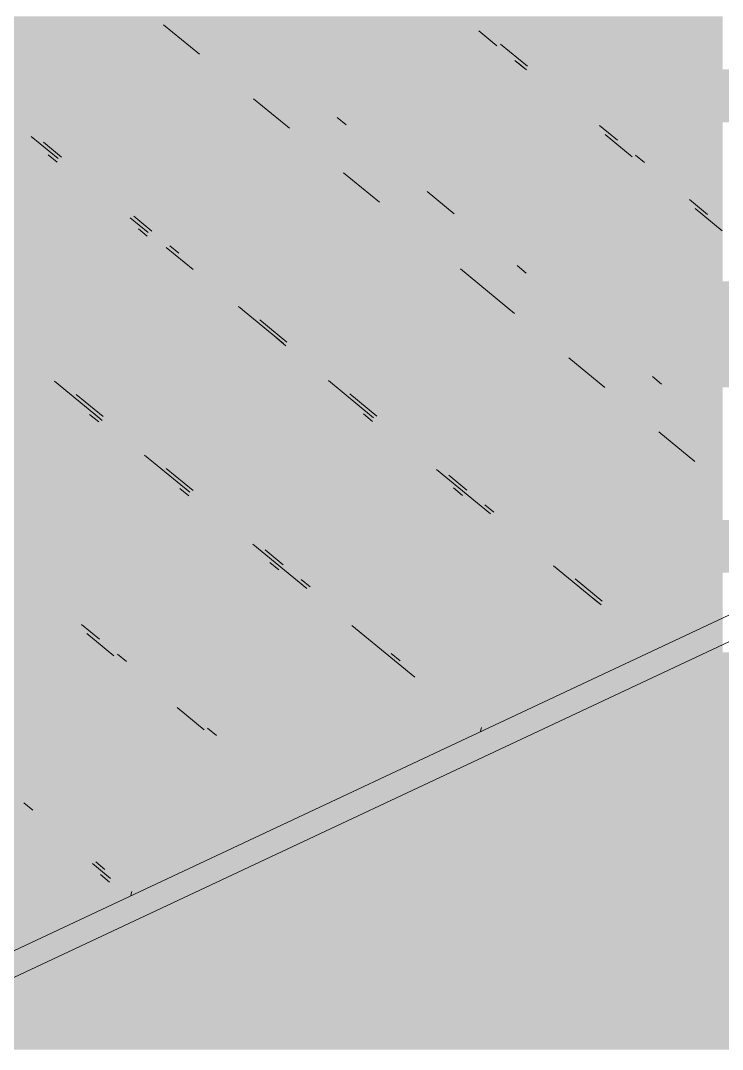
# Paper-space layout '03 3D Building and Roof' of a CAD drawing. Header units: millimetres. Extents: x 5 to 415, y 5 to 292.
# Drawn here: x 271.363 to 273.915, y 76.349 to 80.093 of the extents above; entities that cross this region are included whole.
import ezdxf

# ---------------------------------------------------------------- set-up
doc = ezdxf.new("R2010")
doc.units = ezdxf.units.MM
doc.layers.add('EXISTING', color=7, linetype='Continuous')
doc.layers.add('IMAGES', color=7, linetype='Continuous')

# ---------------------------------------------------------------- blocks, each defined once
blk = doc.blocks.new('SHEET_03')
at = {"layer": 'EXISTING', "color": 250, "lineweight": 9}
for p, q in [((271.882, 80.0781), (272.013, 79.9704)), ((273.0299, 80.0554), (273.0955, 80.0015)), ((273.2062, 79.9266), (273.1079, 80.0074)), ((273.161, 79.9477), (273.1937, 79.9207)), ((273.2028, 79.9132), (273.1701, 79.9401)), ((272.2096, 79.8088), (272.3407, 79.701)), ((272.5467, 79.7131), (272.5139, 79.7401)), ((273.5339, 79.6573), (273.4683, 79.7111)), ((271.4012, 79.6716), (271.4995, 79.5908)), ((273.4886, 79.6783), (273.5869, 79.5975)), ((271.512, 79.5966), (271.4464, 79.6505)), ((271.4961, 79.5774), (271.4633, 79.6043)), ((273.6322, 79.5765), (273.5994, 79.6034)), ((272.5372, 79.5394), (272.6683, 79.4317)), ((272.9399, 79.3899), (272.8416, 79.4707)), ((273.8615, 79.3879), (273.796, 79.4418)), ((273.8163, 79.409), (273.9145, 79.3282)), ((271.7616, 79.3753), (271.8271, 79.3215)), ((271.8396, 79.3273), (271.7741, 79.3812)), ((271.8237, 79.308), (271.791, 79.335)), ((271.8926, 79.2676), (271.9909, 79.1868)), ((271.9379, 79.2465), (271.9051, 79.2734)), ((272.9632, 79.1893), (273.1598, 79.0277)), ((273.202, 79.1745), (273.1692, 79.2014)), ((272.1548, 79.0521), (272.3186, 78.9175)), ((272.3311, 78.9233), (272.2328, 79.0041)), ((272.3277, 78.9099), (272.2949, 78.9368)), ((273.3563, 78.8661), (273.4874, 78.7584)), ((271.4863, 78.7806), (271.6501, 78.6459)), ((272.4824, 78.7828), (272.6462, 78.6481)), ((273.6934, 78.7705), (273.6607, 78.7974)), ((271.6626, 78.6518), (271.5643, 78.7326)), ((272.6587, 78.654), (272.5604, 78.7348)), ((271.6467, 78.6325), (271.6139, 78.6595)), ((271.6592, 78.6384), (271.6264, 78.6653)), ((272.6428, 78.6347), (272.6101, 78.6616)), ((273.684, 78.5968), (273.815, 78.489)), ((271.8139, 78.5113), (271.9777, 78.3766)), ((271.9902, 78.3825), (271.8919, 78.4633)), ((272.8756, 78.4596), (273.0721, 78.298)), ((272.9863, 78.3847), (272.9208, 78.4385)), ((271.9743, 78.3632), (271.9416, 78.3901)), ((272.9705, 78.3654), (272.9377, 78.3923)), ((273.0846, 78.3039), (273.0519, 78.3308)), ((272.2071, 78.1881), (272.4037, 78.0265)), ((272.3179, 78.1131), (272.2523, 78.167)), ((270.5269, 76.3281), (274.3412, 78.1188)), ((272.302, 78.0939), (272.2692, 78.1208)), ((273.3015, 78.1095), (273.4653, 77.9748)), ((272.4162, 78.0323), (272.3834, 78.0593)), ((273.4778, 77.9807), (273.3795, 78.0615)), ((270.5269, 76.2306), (274.3412, 78.0213)), ((273.4744, 77.9673), (273.4416, 77.9942)), ((271.6494, 77.8416), (271.5839, 77.8955)), ((272.5675, 77.8918), (272.7968, 77.7033)), ((271.6041, 77.8627), (271.7024, 77.7819)), ((271.7477, 77.7608), (271.7149, 77.7878)), ((272.7438, 77.763), (272.711, 77.79)), ((271.9318, 77.5934), (272.0301, 77.5126)), ((272.0753, 77.4915), (272.0426, 77.5184)), ((273.0353, 77.5072), (273.0387, 77.5206)), ((271.4068, 77.22), (271.3741, 77.2469)), ((271.6237, 77.0256), (271.6892, 76.9717)), ((271.6689, 77.0045), (271.6362, 77.0315)), ((271.6858, 76.9583), (271.6531, 76.9852)), ((271.7638, 76.9103), (271.7672, 76.9237))]:
    blk.add_line(p, q, dxfattribs=at)
at = {"layer": 'IMAGES', "color": 7}
for points in [[(271.2182, 80.0115), (271.6036, 80.0115), (271.2182, 80.1079), (271.6036, 80.1079)], [(271.6036, 80.0115), (271.7, 80.0115), (271.6036, 80.1079), (271.7, 80.1079)], [(271.7, 80.0115), (271.7964, 80.0115), (271.7, 80.1079), (271.7964, 80.1079)], [(271.7964, 80.0115), (271.8927, 80.0115), (271.7964, 80.1079), (271.8927, 80.1079)], [(271.8927, 80.0115), (271.9891, 80.0115), (271.8927, 80.1079), (271.9891, 80.1079)], [(271.9891, 80.0115), (272.1818, 80.0115), (271.9891, 80.1079), (272.1818, 80.1079)], [(272.1818, 80.0115), (272.3745, 80.0115), (272.1818, 80.1079), (272.3745, 80.1079)], [(272.3745, 80.0115), (272.8564, 80.0115), (272.3745, 80.1079), (272.8564, 80.1079)], [(272.8564, 80.0115), (272.9527, 80.0115), (272.8564, 80.1079), (272.9527, 80.1079)], [(272.9527, 80.0115), (273.0491, 80.0115), (272.9527, 80.1079), (273.0491, 80.1079)], [(273.0491, 80.0115), (273.1455, 80.0115), (273.0491, 80.1079), (273.1455, 80.1079)], [(273.1455, 80.0115), (273.2418, 80.0115), (273.1455, 80.1079), (273.2418, 80.1079)], [(273.2418, 80.0115), (273.3382, 80.0115), (273.2418, 80.1079), (273.3382, 80.1079)], [(273.3382, 80.0115), (273.4345, 80.0115), (273.3382, 80.1079), (273.4345, 80.1079)], [(273.4345, 80.0115), (273.82, 80.0115), (273.4345, 80.1079), (273.82, 80.1079)], [(273.82, 80.0115), (273.9164, 80.0115), (273.82, 80.1079), (273.9164, 80.1079)], [(271.3145, 79.9151), (271.7964, 79.9151), (271.3145, 80.0115), (271.7964, 80.0115)], [(271.7964, 79.9151), (271.8927, 79.9151), (271.7964, 80.0115), (271.8927, 80.0115)], [(271.8927, 79.9151), (271.9891, 79.9151), (271.8927, 80.0115), (271.9891, 80.0115)], [(271.9891, 79.9151), (272.0855, 79.9151), (271.9891, 80.0115), (272.0855, 80.0115)], [(272.0855, 79.9151), (272.1818, 79.9151), (272.0855, 80.0115), (272.1818, 80.0115)], [(272.1818, 79.9151), (272.2782, 79.9151), (272.1818, 80.0115), (272.2782, 80.0115)], [(272.2782, 79.9151), (272.3745, 79.9151), (272.2782, 80.0115), (272.3745, 80.0115)], [(272.3745, 79.9151), (272.4709, 79.9151), (272.3745, 80.0115), (272.4709, 80.0115)], [(272.4709, 79.9151), (272.8564, 79.9151), (272.4709, 80.0115), (272.8564, 80.0115)], [(272.8564, 79.9151), (273.0491, 79.9151), (272.8564, 80.0115), (273.0491, 80.0115)], [(273.0491, 79.9151), (273.1455, 79.9151), (273.0491, 80.0115), (273.1455, 80.0115)], [(273.1455, 79.9151), (273.2418, 79.9151), (273.1455, 80.0115), (273.2418, 80.0115)], [(273.2418, 79.9151), (273.3382, 79.9151), (273.2418, 80.0115), (273.3382, 80.0115)], [(273.3382, 79.9151), (273.4345, 79.9151), (273.3382, 80.0115), (273.4345, 80.0115)], [(273.4345, 79.9151), (273.5309, 79.9151), (273.4345, 80.0115), (273.5309, 80.0115)], [(273.5309, 79.9151), (273.9164, 79.9151), (273.5309, 80.0115), (273.9164, 80.0115)], [(271.3145, 79.8187), (271.4109, 79.8187), (271.3145, 79.9151), (271.4109, 79.9151)], [(271.4109, 79.8187), (271.8927, 79.8187), (271.4109, 79.9151), (271.8927, 79.9151)], [(271.8927, 79.8187), (271.9891, 79.8187), (271.8927, 79.9151), (271.9891, 79.9151)], [(271.9891, 79.8187), (272.0855, 79.8187), (271.9891, 79.9151), (272.0855, 79.9151)], [(272.0855, 79.8187), (272.1818, 79.8187), (272.0855, 79.9151), (272.1818, 79.9151)], [(272.1818, 79.8187), (272.3745, 79.8187), (272.1818, 79.9151), (272.3745, 79.9151)], [(272.3745, 79.8187), (272.4709, 79.8187), (272.3745, 79.9151), (272.4709, 79.9151)], [(272.4709, 79.8187), (272.5673, 79.8187), (272.4709, 79.9151), (272.5673, 79.9151)], [(272.5673, 79.8187), (273.1455, 79.8187), (272.5673, 79.9151), (273.1455, 79.9151)], [(273.1455, 79.8187), (273.2418, 79.8187), (273.1455, 79.9151), (273.2418, 79.9151)], [(273.2418, 79.8187), (273.4345, 79.8187), (273.2418, 79.9151), (273.4345, 79.9151)], [(273.4345, 79.8187), (273.5309, 79.8187), (273.4345, 79.9151), (273.5309, 79.9151)], [(273.5309, 79.8187), (273.7236, 79.8187), (273.5309, 79.9151), (273.7236, 79.9151)], [(273.7236, 79.8187), (274.0127, 79.8187), (273.7236, 79.9151), (274.0127, 79.9151)], [(271.3145, 79.7223), (271.4109, 79.7223), (271.3145, 79.8187), (271.4109, 79.8187)], [(271.4109, 79.7223), (271.5073, 79.7223), (271.4109, 79.8187), (271.5073, 79.8187)], [(271.5073, 79.7223), (271.9891, 79.7223), (271.5073, 79.8187), (271.9891, 79.8187)], [(271.9891, 79.7223), (272.0855, 79.7223), (271.9891, 79.8187), (272.0855, 79.8187)], [(272.0855, 79.7223), (272.1818, 79.7223), (272.0855, 79.8187), (272.1818, 79.8187)], [(272.1818, 79.7223), (272.2782, 79.7223), (272.1818, 79.8187), (272.2782, 79.8187)], [(272.2782, 79.7223), (272.3745, 79.7223), (272.2782, 79.8187), (272.3745, 79.8187)], [(272.3745, 79.7223), (272.4709, 79.7223), (272.3745, 79.8187), (272.4709, 79.8187)], [(272.4709, 79.7223), (272.5673, 79.7223), (272.4709, 79.8187), (272.5673, 79.8187)], [(272.5673, 79.7223), (272.6636, 79.7223), (272.5673, 79.8187), (272.6636, 79.8187)], [(272.6636, 79.7223), (273.1455, 79.7223), (272.6636, 79.8187), (273.1455, 79.8187)], [(273.1455, 79.7223), (273.2418, 79.7223), (273.1455, 79.8187), (273.2418, 79.8187)], [(273.2418, 79.7223), (273.3382, 79.7223), (273.2418, 79.8187), (273.3382, 79.8187)], [(273.3382, 79.7223), (273.4345, 79.7223), (273.3382, 79.8187), (273.4345, 79.8187)], [(273.4345, 79.7223), (273.5309, 79.7223), (273.4345, 79.8187), (273.5309, 79.8187)], [(273.5309, 79.7223), (273.6273, 79.7223), (273.5309, 79.8187), (273.6273, 79.8187)], [(273.6273, 79.7223), (273.7236, 79.7223), (273.6273, 79.8187), (273.7236, 79.8187)], [(273.7236, 79.7223), (273.82, 79.7223), (273.7236, 79.8187), (273.82, 79.8187)], [(273.82, 79.7223), (274.1091, 79.7223), (273.82, 79.8187), (274.1091, 79.8187)], [(271.3145, 79.6259), (271.5073, 79.6259), (271.3145, 79.7223), (271.5073, 79.7223)], [(271.5073, 79.6259), (271.6036, 79.6259), (271.5073, 79.7223), (271.6036, 79.7223)], [(271.6036, 79.6259), (271.7, 79.6259), (271.6036, 79.7223), (271.7, 79.7223)], [(271.7, 79.6259), (272.0855, 79.6259), (271.7, 79.7223), (272.0855, 79.7223)], [(272.0855, 79.6259), (272.1818, 79.6259), (272.0855, 79.7223), (272.1818, 79.7223)], [(272.1818, 79.6259), (272.2782, 79.6259), (272.1818, 79.7223), (272.2782, 79.7223)], [(272.2782, 79.6259), (272.3745, 79.6259), (272.2782, 79.7223), (272.3745, 79.7223)], [(272.3745, 79.6259), (272.4709, 79.6259), (272.3745, 79.7223), (272.4709, 79.7223)], [(272.4709, 79.6259), (272.6636, 79.6259), (272.4709, 79.7223), (272.6636, 79.7223)], [(272.6636, 79.6259), (272.76, 79.6259), (272.6636, 79.7223), (272.76, 79.7223)], [(272.76, 79.6259), (272.8564, 79.6259), (272.76, 79.7223), (272.8564, 79.7223)], [(272.8564, 79.6259), (273.2418, 79.6259), (272.8564, 79.7223), (273.2418, 79.7223)], [(273.2418, 79.6259), (273.3382, 79.6259), (273.2418, 79.7223), (273.3382, 79.7223)], [(273.3382, 79.6259), (273.4345, 79.6259), (273.3382, 79.7223), (273.4345, 79.7223)], [(273.4345, 79.6259), (273.5309, 79.6259), (273.4345, 79.7223), (273.5309, 79.7223)], [(273.5309, 79.6259), (273.6273, 79.6259), (273.5309, 79.7223), (273.6273, 79.7223)], [(273.6273, 79.6259), (273.7236, 79.6259), (273.6273, 79.7223), (273.7236, 79.7223)], [(273.7236, 79.6259), (273.82, 79.6259), (273.7236, 79.7223), (273.82, 79.7223)], [(273.82, 79.6259), (273.9164, 79.6259), (273.82, 79.7223), (273.9164, 79.7223)], [(270.7364, 79.5295), (271.4109, 79.5295), (270.7364, 79.6259), (271.4109, 79.6259)], [(271.4109, 79.5295), (271.6036, 79.5295), (271.4109, 79.6259), (271.6036, 79.6259)], [(271.6036, 79.5295), (271.7964, 79.5295), (271.6036, 79.6259), (271.7964, 79.6259)], [(271.7964, 79.5295), (272.1818, 79.5295), (271.7964, 79.6259), (272.1818, 79.6259)], [(272.1818, 79.5295), (272.2782, 79.5295), (272.1818, 79.6259), (272.2782, 79.6259)], [(272.2782, 79.5295), (272.3745, 79.5295), (272.2782, 79.6259), (272.3745, 79.6259)], [(272.3745, 79.5295), (272.4709, 79.5295), (272.3745, 79.6259), (272.4709, 79.6259)], [(272.4709, 79.5295), (272.5673, 79.5295), (272.4709, 79.6259), (272.5673, 79.6259)], [(272.5673, 79.5295), (272.76, 79.5295), (272.5673, 79.6259), (272.76, 79.6259)], [(272.76, 79.5295), (272.8564, 79.5295), (272.76, 79.6259), (272.8564, 79.6259)], [(272.8564, 79.5295), (272.9527, 79.5295), (272.8564, 79.6259), (272.9527, 79.6259)], [(272.9527, 79.5295), (273.3382, 79.5295), (272.9527, 79.6259), (273.3382, 79.6259)], [(273.3382, 79.5295), (273.4345, 79.5295), (273.3382, 79.6259), (273.4345, 79.6259)], [(273.4345, 79.5295), (273.5309, 79.5295), (273.4345, 79.6259), (273.5309, 79.6259)], [(273.5309, 79.5295), (273.6273, 79.5295), (273.5309, 79.6259), (273.6273, 79.6259)], [(273.6273, 79.5295), (273.7236, 79.5295), (273.6273, 79.6259), (273.7236, 79.6259)], [(273.7236, 79.5295), (273.82, 79.5295), (273.7236, 79.6259), (273.82, 79.6259)], [(273.82, 79.5295), (273.9164, 79.5295), (273.82, 79.6259), (273.9164, 79.6259)], [(270.8327, 79.4331), (271.4109, 79.4331), (270.8327, 79.5295), (271.4109, 79.5295)], [(271.4109, 79.4331), (271.5073, 79.4331), (271.4109, 79.5295), (271.5073, 79.5295)], [(271.5073, 79.4331), (271.6036, 79.4331), (271.5073, 79.5295), (271.6036, 79.5295)], [(271.6036, 79.4331), (271.7, 79.4331), (271.6036, 79.5295), (271.7, 79.5295)], [(271.7, 79.4331), (271.7964, 79.4331), (271.7, 79.5295), (271.7964, 79.5295)], [(271.7964, 79.4331), (271.8927, 79.4331), (271.7964, 79.5295), (271.8927, 79.5295)], [(271.8927, 79.4331), (272.3745, 79.4331), (271.8927, 79.5295), (272.3745, 79.5295)], [(272.3745, 79.4331), (272.4709, 79.4331), (272.3745, 79.5295), (272.4709, 79.5295)], [(272.4709, 79.4331), (272.5673, 79.4331), (272.4709, 79.5295), (272.5673, 79.5295)], [(272.5673, 79.4331), (272.6636, 79.4331), (272.5673, 79.5295), (272.6636, 79.5295)], [(272.6636, 79.4331), (272.8564, 79.4331), (272.6636, 79.5295), (272.8564, 79.5295)], [(272.8564, 79.4331), (272.9527, 79.4331), (272.8564, 79.5295), (272.9527, 79.5295)], [(272.9527, 79.4331), (273.0491, 79.4331), (272.9527, 79.5295), (273.0491, 79.5295)], [(273.0491, 79.4331), (273.4345, 79.4331), (273.0491, 79.5295), (273.4345, 79.5295)], [(273.4345, 79.4331), (273.5309, 79.4331), (273.4345, 79.5295), (273.5309, 79.5295)], [(273.5309, 79.4331), (273.6273, 79.4331), (273.5309, 79.5295), (273.6273, 79.5295)], [(273.6273, 79.4331), (273.7236, 79.4331), (273.6273, 79.5295), (273.7236, 79.5295)], [(273.7236, 79.4331), (273.82, 79.4331), (273.7236, 79.5295), (273.82, 79.5295)], [(273.82, 79.4331), (273.9164, 79.4331), (273.82, 79.5295), (273.9164, 79.5295)], [(271.0255, 79.3367), (271.5073, 79.3367), (271.0255, 79.4331), (271.5073, 79.4331)], [(271.5073, 79.3367), (271.6036, 79.3367), (271.5073, 79.4331), (271.6036, 79.4331)], [(271.6036, 79.3367), (271.7, 79.3367), (271.6036, 79.4331), (271.7, 79.4331)], [(271.7, 79.3367), (271.7964, 79.3367), (271.7, 79.4331), (271.7964, 79.4331)], [(271.7964, 79.3367), (271.8927, 79.3367), (271.7964, 79.4331), (271.8927, 79.4331)], [(271.8927, 79.3367), (271.9891, 79.3367), (271.8927, 79.4331), (271.9891, 79.4331)], [(271.9891, 79.3367), (272.4709, 79.3367), (271.9891, 79.4331), (272.4709, 79.4331)], [(272.4709, 79.3367), (272.5673, 79.3367), (272.4709, 79.4331), (272.5673, 79.4331)], [(272.5673, 79.3367), (272.6636, 79.3367), (272.5673, 79.4331), (272.6636, 79.4331)], [(272.6636, 79.3367), (272.76, 79.3367), (272.6636, 79.4331), (272.76, 79.4331)], [(272.76, 79.3367), (272.8564, 79.3367), (272.76, 79.4331), (272.8564, 79.4331)], [(272.8564, 79.3367), (272.9527, 79.3367), (272.8564, 79.4331), (272.9527, 79.4331)], [(272.9527, 79.3367), (273.0491, 79.3367), (272.9527, 79.4331), (273.0491, 79.4331)], [(273.0491, 79.3367), (273.1455, 79.3367), (273.0491, 79.4331), (273.1455, 79.4331)], [(273.1455, 79.3367), (273.2418, 79.3367), (273.1455, 79.4331), (273.2418, 79.4331)], [(273.2418, 79.3367), (273.6273, 79.3367), (273.2418, 79.4331), (273.6273, 79.4331)], [(273.6273, 79.3367), (273.7236, 79.3367), (273.6273, 79.4331), (273.7236, 79.4331)], [(273.7236, 79.3367), (273.82, 79.3367), (273.7236, 79.4331), (273.82, 79.4331)], [(273.82, 79.3367), (273.9164, 79.3367), (273.82, 79.4331), (273.9164, 79.4331)], [(271.1218, 79.2403), (271.6036, 79.2403), (271.1218, 79.3367), (271.6036, 79.3367)], [(271.6036, 79.2403), (271.7, 79.2403), (271.6036, 79.3367), (271.7, 79.3367)], [(271.7, 79.2403), (271.7964, 79.2403), (271.7, 79.3367), (271.7964, 79.3367)], [(271.7964, 79.2403), (271.9891, 79.2403), (271.7964, 79.3367), (271.9891, 79.3367)], [(271.9891, 79.2403), (272.0855, 79.2403), (271.9891, 79.3367), (272.0855, 79.3367)], [(272.0855, 79.2403), (272.5673, 79.2403), (272.0855, 79.3367), (272.5673, 79.3367)], [(272.5673, 79.2403), (272.6636, 79.2403), (272.5673, 79.3367), (272.6636, 79.3367)], [(272.6636, 79.2403), (272.76, 79.2403), (272.6636, 79.3367), (272.76, 79.3367)], [(272.76, 79.2403), (272.9527, 79.2403), (272.76, 79.3367), (272.9527, 79.3367)], [(272.9527, 79.2403), (273.1455, 79.2403), (272.9527, 79.3367), (273.1455, 79.3367)], [(273.1455, 79.2403), (273.2418, 79.2403), (273.1455, 79.3367), (273.2418, 79.3367)], [(273.2418, 79.2403), (273.3382, 79.2403), (273.2418, 79.3367), (273.3382, 79.3367)], [(273.3382, 79.2403), (273.7236, 79.2403), (273.3382, 79.3367), (273.7236, 79.3367)], [(273.7236, 79.2403), (273.82, 79.2403), (273.7236, 79.3367), (273.82, 79.3367)], [(273.82, 79.2403), (273.9164, 79.2403), (273.82, 79.3367), (273.9164, 79.3367)], [(271.2182, 79.1439), (271.7, 79.1439), (271.2182, 79.2403), (271.7, 79.2403)], [(271.7, 79.1439), (271.7964, 79.1439), (271.7, 79.2403), (271.7964, 79.2403)], [(271.7964, 79.1439), (271.8927, 79.1439), (271.7964, 79.2403), (271.8927, 79.2403)], [(271.8927, 79.1439), (272.0855, 79.1439), (271.8927, 79.2403), (272.0855, 79.2403)], [(272.0855, 79.1439), (272.1818, 79.1439), (272.0855, 79.2403), (272.1818, 79.2403)], [(272.1818, 79.1439), (272.2782, 79.1439), (272.1818, 79.2403), (272.2782, 79.2403)], [(272.2782, 79.1439), (272.6636, 79.1439), (272.2782, 79.2403), (272.6636, 79.2403)], [(272.6636, 79.1439), (272.76, 79.1439), (272.6636, 79.2403), (272.76, 79.2403)], [(272.76, 79.1439), (272.8564, 79.1439), (272.76, 79.2403), (272.8564, 79.2403)], [(272.8564, 79.1439), (272.9527, 79.1439), (272.8564, 79.2403), (272.9527, 79.2403)], [(272.9527, 79.1439), (273.0491, 79.1439), (272.9527, 79.2403), (273.0491, 79.2403)], [(273.0491, 79.1439), (273.1455, 79.1439), (273.0491, 79.2403), (273.1455, 79.2403)], [(273.1455, 79.1439), (273.2418, 79.1439), (273.1455, 79.2403), (273.2418, 79.2403)], [(273.2418, 79.1439), (273.3382, 79.1439), (273.2418, 79.2403), (273.3382, 79.2403)], [(273.3382, 79.1439), (273.4345, 79.1439), (273.3382, 79.2403), (273.4345, 79.2403)], [(273.4345, 79.1439), (273.82, 79.1439), (273.4345, 79.2403), (273.82, 79.2403)], [(273.82, 79.1439), (273.9164, 79.1439), (273.82, 79.2403), (273.9164, 79.2403)], [(271.2182, 79.0475), (271.7964, 79.0475), (271.2182, 79.1439), (271.7964, 79.1439)], [(271.7964, 79.0475), (271.8927, 79.0475), (271.7964, 79.1439), (271.8927, 79.1439)], [(271.8927, 79.0475), (271.9891, 79.0475), (271.8927, 79.1439), (271.9891, 79.1439)], [(271.9891, 79.0475), (272.0855, 79.0475), (271.9891, 79.1439), (272.0855, 79.1439)], [(272.0855, 79.0475), (272.1818, 79.0475), (272.0855, 79.1439), (272.1818, 79.1439)], [(272.1818, 79.0475), (272.2782, 79.0475), (272.1818, 79.1439), (272.2782, 79.1439)], [(272.2782, 79.0475), (272.3745, 79.0475), (272.2782, 79.1439), (272.3745, 79.1439)], [(272.3745, 79.0475), (272.76, 79.0475), (272.3745, 79.1439), (272.76, 79.1439)], [(272.76, 79.0475), (272.8564, 79.0475), (272.76, 79.1439), (272.8564, 79.1439)], [(272.8564, 79.0475), (272.9527, 79.0475), (272.8564, 79.1439), (272.9527, 79.1439)], [(272.9527, 79.0475), (273.2418, 79.0475), (272.9527, 79.1439), (273.2418, 79.1439)], [(273.2418, 79.0475), (273.3382, 79.0475), (273.2418, 79.1439), (273.3382, 79.1439)], [(273.3382, 79.0475), (273.5309, 79.0475), (273.3382, 79.1439), (273.5309, 79.1439)], [(273.5309, 79.0475), (274.0127, 79.0475), (273.5309, 79.1439), (274.0127, 79.1439)], [(271.3145, 78.9511), (271.4109, 78.9511), (271.3145, 79.0475), (271.4109, 79.0475)], [(271.4109, 78.9511), (271.5073, 78.9511), (271.4109, 79.0475), (271.5073, 79.0475)], [(271.5073, 78.9511), (271.9891, 78.9511), (271.5073, 79.0475), (271.9891, 79.0475)], [(271.9891, 78.9511), (272.0855, 78.9511), (271.9891, 79.0475), (272.0855, 79.0475)], [(272.0855, 78.9511), (272.1818, 78.9511), (272.0855, 79.0475), (272.1818, 79.0475)], [(272.1818, 78.9511), (272.2782, 78.9511), (272.1818, 79.0475), (272.2782, 79.0475)], [(272.2782, 78.9511), (272.3745, 78.9511), (272.2782, 79.0475), (272.3745, 79.0475)], [(272.3745, 78.9511), (272.4709, 78.9511), (272.3745, 79.0475), (272.4709, 79.0475)], [(272.4709, 78.9511), (272.9527, 78.9511), (272.4709, 79.0475), (272.9527, 79.0475)], [(272.9527, 78.9511), (273.0491, 78.9511), (272.9527, 79.0475), (273.0491, 79.0475)], [(273.0491, 78.9511), (273.1455, 78.9511), (273.0491, 79.0475), (273.1455, 79.0475)], [(273.1455, 78.9511), (273.2418, 78.9511), (273.1455, 79.0475), (273.2418, 79.0475)], [(273.2418, 78.9511), (273.3382, 78.9511), (273.2418, 79.0475), (273.3382, 79.0475)], [(273.3382, 78.9511), (273.5309, 78.9511), (273.3382, 79.0475), (273.5309, 79.0475)], [(273.5309, 78.9511), (273.6273, 78.9511), (273.5309, 79.0475), (273.6273, 79.0475)], [(273.6273, 78.9511), (274.0127, 78.9511), (273.6273, 79.0475), (274.0127, 79.0475)], [(271.3145, 78.8547), (271.4109, 78.8547), (271.3145, 78.9511), (271.4109, 78.9511)], [(271.4109, 78.8547), (271.5073, 78.8547), (271.4109, 78.9511), (271.5073, 78.9511)], [(271.5073, 78.8547), (271.6036, 78.8547), (271.5073, 78.9511), (271.6036, 78.9511)], [(271.6036, 78.8547), (272.0855, 78.8547), (271.6036, 78.9511), (272.0855, 78.9511)], [(272.0855, 78.8547), (272.1818, 78.8547), (272.0855, 78.9511), (272.1818, 78.9511)], [(272.1818, 78.8547), (272.2782, 78.8547), (272.1818, 78.9511), (272.2782, 78.9511)], [(272.2782, 78.8547), (272.3745, 78.8547), (272.2782, 78.9511), (272.3745, 78.9511)], [(272.3745, 78.8547), (272.4709, 78.8547), (272.3745, 78.9511), (272.4709, 78.9511)], [(272.4709, 78.8547), (272.5673, 78.8547), (272.4709, 78.9511), (272.5673, 78.9511)], [(272.5673, 78.8547), (273.0491, 78.8547), (272.5673, 78.9511), (273.0491, 78.9511)], [(273.0491, 78.8547), (273.1455, 78.8547), (273.0491, 78.9511), (273.1455, 78.9511)], [(273.1455, 78.8547), (273.2418, 78.8547), (273.1455, 78.9511), (273.2418, 78.9511)], [(273.2418, 78.8547), (273.3382, 78.8547), (273.2418, 78.9511), (273.3382, 78.9511)], [(273.3382, 78.8547), (273.5309, 78.8547), (273.3382, 78.9511), (273.5309, 78.9511)], [(273.5309, 78.8547), (273.6273, 78.8547), (273.5309, 78.9511), (273.6273, 78.9511)], [(273.6273, 78.8547), (273.7236, 78.8547), (273.6273, 78.9511), (273.7236, 78.9511)], [(273.7236, 78.8547), (274.2055, 78.8547), (273.7236, 78.9511), (274.2055, 78.9511)], [(271.3145, 78.7583), (271.4109, 78.7583), (271.3145, 78.8547), (271.4109, 78.8547)], [(271.4109, 78.7583), (271.6036, 78.7583), (271.4109, 78.8547), (271.6036, 78.8547)], [(271.6036, 78.7583), (271.7, 78.7583), (271.6036, 78.8547), (271.7, 78.8547)], [(271.7, 78.7583), (272.1818, 78.7583), (271.7, 78.8547), (272.1818, 78.8547)], [(272.1818, 78.7583), (272.2782, 78.7583), (272.1818, 78.8547), (272.2782, 78.8547)], [(272.2782, 78.7583), (272.3745, 78.7583), (272.2782, 78.8547), (272.3745, 78.8547)], [(272.3745, 78.7583), (272.5673, 78.7583), (272.3745, 78.8547), (272.5673, 78.8547)], [(272.5673, 78.7583), (272.6636, 78.7583), (272.5673, 78.8547), (272.6636, 78.8547)], [(272.6636, 78.7583), (273.1455, 78.7583), (272.6636, 78.8547), (273.1455, 78.8547)], [(273.1455, 78.7583), (273.2418, 78.7583), (273.1455, 78.8547), (273.2418, 78.8547)], [(273.2418, 78.7583), (273.3382, 78.7583), (273.2418, 78.8547), (273.3382, 78.8547)], [(273.3382, 78.7583), (273.5309, 78.7583), (273.3382, 78.8547), (273.5309, 78.8547)], [(273.5309, 78.7583), (273.6273, 78.7583), (273.5309, 78.8547), (273.6273, 78.8547)], [(273.6273, 78.7583), (273.7236, 78.7583), (273.6273, 78.8547), (273.7236, 78.8547)], [(273.7236, 78.7583), (273.82, 78.7583), (273.7236, 78.8547), (273.82, 78.8547)], [(273.82, 78.7583), (274.3018, 78.7583), (273.82, 78.8547), (274.3018, 78.8547)], [(271.3145, 78.6619), (271.4109, 78.6619), (271.3145, 78.7583), (271.4109, 78.7583)], [(271.4109, 78.6619), (271.5073, 78.6619), (271.4109, 78.7583), (271.5073, 78.7583)], [(271.5073, 78.6619), (271.7, 78.6619), (271.5073, 78.7583), (271.7, 78.7583)], [(271.7, 78.6619), (271.8927, 78.6619), (271.7, 78.7583), (271.8927, 78.7583)], [(271.8927, 78.6619), (272.3745, 78.6619), (271.8927, 78.7583), (272.3745, 78.7583)], [(272.3745, 78.6619), (272.4709, 78.6619), (272.3745, 78.7583), (272.4709, 78.7583)], [(272.4709, 78.6619), (272.6636, 78.6619), (272.4709, 78.7583), (272.6636, 78.7583)], [(272.6636, 78.6619), (272.76, 78.6619), (272.6636, 78.7583), (272.76, 78.7583)], [(272.76, 78.6619), (272.8564, 78.6619), (272.76, 78.7583), (272.8564, 78.7583)], [(272.8564, 78.6619), (273.3382, 78.6619), (272.8564, 78.7583), (273.3382, 78.7583)], [(273.3382, 78.6619), (273.4345, 78.6619), (273.3382, 78.7583), (273.4345, 78.7583)], [(273.4345, 78.6619), (273.5309, 78.6619), (273.4345, 78.7583), (273.5309, 78.7583)], [(273.5309, 78.6619), (273.82, 78.6619), (273.5309, 78.7583), (273.82, 78.7583)], [(273.82, 78.6619), (273.9164, 78.6619), (273.82, 78.7583), (273.9164, 78.7583)], [(271.0255, 78.5655), (271.4109, 78.5655), (271.0255, 78.6619), (271.4109, 78.6619)], [(271.4109, 78.5655), (271.5073, 78.5655), (271.4109, 78.6619), (271.5073, 78.6619)], [(271.5073, 78.5655), (271.6036, 78.5655), (271.5073, 78.6619), (271.6036, 78.6619)], [(271.6036, 78.5655), (271.7964, 78.5655), (271.6036, 78.6619), (271.7964, 78.6619)], [(271.7964, 78.5655), (271.8927, 78.5655), (271.7964, 78.6619), (271.8927, 78.6619)], [(271.8927, 78.5655), (271.9891, 78.5655), (271.8927, 78.6619), (271.9891, 78.6619)], [(271.9891, 78.5655), (272.4709, 78.5655), (271.9891, 78.6619), (272.4709, 78.6619)], [(272.4709, 78.5655), (272.5673, 78.5655), (272.4709, 78.6619), (272.5673, 78.6619)], [(272.5673, 78.5655), (272.76, 78.5655), (272.5673, 78.6619), (272.76, 78.6619)], [(272.76, 78.5655), (272.8564, 78.5655), (272.76, 78.6619), (272.8564, 78.6619)], [(272.8564, 78.5655), (273.4345, 78.5655), (272.8564, 78.6619), (273.4345, 78.6619)], [(273.4345, 78.5655), (273.5309, 78.5655), (273.4345, 78.6619), (273.5309, 78.6619)], [(273.5309, 78.5655), (273.6273, 78.5655), (273.5309, 78.6619), (273.6273, 78.6619)], [(273.6273, 78.5655), (273.7236, 78.5655), (273.6273, 78.6619), (273.7236, 78.6619)], [(273.7236, 78.5655), (273.82, 78.5655), (273.7236, 78.6619), (273.82, 78.6619)], [(273.82, 78.4691), (273.9164, 78.4691), (273.82, 78.6619), (273.9164, 78.6619)], [(271.0255, 78.4691), (271.6036, 78.4691), (271.0255, 78.5655), (271.6036, 78.5655)], [(271.6036, 78.4691), (271.7, 78.4691), (271.6036, 78.5655), (271.7, 78.5655)], [(271.7, 78.4691), (271.7964, 78.4691), (271.7, 78.5655), (271.7964, 78.5655)], [(271.7964, 78.4691), (271.8927, 78.4691), (271.7964, 78.5655), (271.8927, 78.5655)], [(271.8927, 78.4691), (271.9891, 78.4691), (271.8927, 78.5655), (271.9891, 78.5655)], [(271.9891, 78.4691), (272.0855, 78.4691), (271.9891, 78.5655), (272.0855, 78.5655)], [(272.0855, 78.4691), (272.5673, 78.4691), (272.0855, 78.5655), (272.5673, 78.5655)], [(272.5673, 78.4691), (272.6636, 78.4691), (272.5673, 78.5655), (272.6636, 78.5655)], [(272.6636, 78.4691), (272.76, 78.4691), (272.6636, 78.5655), (272.76, 78.5655)], [(272.76, 78.4691), (272.8564, 78.4691), (272.76, 78.5655), (272.8564, 78.5655)], [(272.8564, 78.4691), (272.9527, 78.4691), (272.8564, 78.5655), (272.9527, 78.5655)], [(272.9527, 78.4691), (273.0491, 78.4691), (272.9527, 78.5655), (273.0491, 78.5655)], [(273.0491, 78.4691), (273.5309, 78.4691), (273.0491, 78.5655), (273.5309, 78.5655)], [(273.5309, 78.4691), (273.6273, 78.4691), (273.5309, 78.5655), (273.6273, 78.5655)], [(273.6273, 78.4691), (273.7236, 78.4691), (273.6273, 78.5655), (273.7236, 78.5655)], [(273.7236, 78.4691), (273.82, 78.4691), (273.7236, 78.5655), (273.82, 78.5655)], [(271.2182, 78.3727), (271.7, 78.3727), (271.2182, 78.4691), (271.7, 78.4691)], [(271.7, 78.3727), (271.7964, 78.3727), (271.7, 78.4691), (271.7964, 78.4691)], [(271.7964, 78.3727), (271.8927, 78.3727), (271.7964, 78.4691), (271.8927, 78.4691)], [(271.8927, 78.3727), (271.9891, 78.3727), (271.8927, 78.4691), (271.9891, 78.4691)], [(271.9891, 78.3727), (272.0855, 78.3727), (271.9891, 78.4691), (272.0855, 78.4691)], [(272.0855, 78.3727), (272.1818, 78.3727), (272.0855, 78.4691), (272.1818, 78.4691)], [(272.1818, 78.3727), (272.76, 78.3727), (272.1818, 78.4691), (272.76, 78.4691)], [(272.76, 78.3727), (272.8564, 78.3727), (272.76, 78.4691), (272.8564, 78.4691)], [(272.8564, 78.3727), (273.0491, 78.3727), (272.8564, 78.4691), (273.0491, 78.4691)], [(273.0491, 78.3727), (273.1455, 78.3727), (273.0491, 78.4691), (273.1455, 78.4691)], [(273.1455, 78.3727), (273.6273, 78.3727), (273.1455, 78.4691), (273.6273, 78.4691)], [(273.6273, 78.3727), (273.7236, 78.3727), (273.6273, 78.4691), (273.7236, 78.4691)], [(273.7236, 78.2763), (273.82, 78.2763), (273.7236, 78.4691), (273.82, 78.4691)], [(273.82, 78.3727), (273.9164, 78.3727), (273.82, 78.4691), (273.9164, 78.4691)], [(271.3145, 78.2763), (271.7964, 78.2763), (271.3145, 78.3727), (271.7964, 78.3727)], [(271.7964, 78.2763), (271.8927, 78.2763), (271.7964, 78.3727), (271.8927, 78.3727)], [(271.8927, 78.2763), (271.9891, 78.2763), (271.8927, 78.3727), (271.9891, 78.3727)], [(271.9891, 78.2763), (272.0855, 78.2763), (271.9891, 78.3727), (272.0855, 78.3727)], [(272.0855, 78.2763), (272.1818, 78.2763), (272.0855, 78.3727), (272.1818, 78.3727)], [(272.1818, 78.2763), (272.2782, 78.2763), (272.1818, 78.3727), (272.2782, 78.3727)], [(272.2782, 78.2763), (272.8564, 78.2763), (272.2782, 78.3727), (272.8564, 78.3727)], [(272.8564, 78.2763), (272.9527, 78.2763), (272.8564, 78.3727), (272.9527, 78.3727)], [(272.9527, 78.2763), (273.1455, 78.2763), (272.9527, 78.3727), (273.1455, 78.3727)], [(273.1455, 78.2763), (273.7236, 78.2763), (273.1455, 78.3727), (273.7236, 78.3727)], [(273.82, 78.2763), (273.9164, 78.2763), (273.82, 78.3727), (273.9164, 78.3727)], [(271.3145, 78.1799), (271.4109, 78.1799), (271.3145, 78.2763), (271.4109, 78.2763)], [(271.4109, 78.1799), (271.8927, 78.1799), (271.4109, 78.2763), (271.8927, 78.2763)], [(271.8927, 78.1799), (271.9891, 78.1799), (271.8927, 78.2763), (271.9891, 78.2763)], [(271.9891, 78.1799), (272.0855, 78.1799), (271.9891, 78.2763), (272.0855, 78.2763)], [(272.0855, 78.1799), (272.1818, 78.1799), (272.0855, 78.2763), (272.1818, 78.2763)], [(272.1818, 78.1799), (272.2782, 78.1799), (272.1818, 78.2763), (272.2782, 78.2763)], [(272.2782, 78.1799), (272.3745, 78.1799), (272.2782, 78.2763), (272.3745, 78.2763)], [(272.3745, 78.1799), (272.8564, 78.1799), (272.3745, 78.2763), (272.8564, 78.2763)], [(272.8564, 78.1799), (272.9527, 78.1799), (272.8564, 78.2763), (272.9527, 78.2763)], [(272.9527, 78.1799), (273.0491, 78.1799), (272.9527, 78.2763), (273.0491, 78.2763)], [(273.0491, 78.1799), (273.1455, 78.1799), (273.0491, 78.2763), (273.1455, 78.2763)], [(273.1455, 78.1799), (273.2418, 78.1799), (273.1455, 78.2763), (273.2418, 78.2763)], [(273.2418, 78.1799), (273.3382, 78.1799), (273.2418, 78.2763), (273.3382, 78.2763)], [(273.3382, 78.1799), (273.82, 78.1799), (273.3382, 78.2763), (273.82, 78.2763)], [(273.82, 78.1799), (274.0127, 78.1799), (273.82, 78.2763), (274.0127, 78.2763)], [(271.2182, 78.0835), (271.4109, 78.0835), (271.2182, 78.1799), (271.4109, 78.1799)], [(271.4109, 78.0835), (271.5073, 78.0835), (271.4109, 78.1799), (271.5073, 78.1799)], [(271.5073, 78.0835), (272.0855, 78.0835), (271.5073, 78.1799), (272.0855, 78.1799)], [(272.0855, 78.0835), (272.1818, 78.0835), (272.0855, 78.1799), (272.1818, 78.1799)], [(272.1818, 78.0835), (272.3745, 78.0835), (272.1818, 78.1799), (272.3745, 78.1799)], [(272.3745, 78.0835), (272.4709, 78.0835), (272.3745, 78.1799), (272.4709, 78.1799)], [(272.4709, 78.0835), (272.5673, 78.0835), (272.4709, 78.1799), (272.5673, 78.1799)], [(272.5673, 78.0835), (273.0491, 78.0835), (272.5673, 78.1799), (273.0491, 78.1799)], [(273.0491, 78.0835), (273.1455, 78.0835), (273.0491, 78.1799), (273.1455, 78.1799)], [(273.1455, 78.0835), (273.2418, 78.0835), (273.1455, 78.1799), (273.2418, 78.1799)], [(273.2418, 78.0835), (273.3382, 78.0835), (273.2418, 78.1799), (273.3382, 78.1799)], [(273.3382, 78.0835), (273.4345, 78.0835), (273.3382, 78.1799), (273.4345, 78.1799)], [(273.4345, 78.0835), (273.5309, 78.0835), (273.4345, 78.1799), (273.5309, 78.1799)], [(273.5309, 78.0835), (273.82, 78.0835), (273.5309, 78.1799), (273.82, 78.1799)], [(273.82, 78.0835), (274.1091, 78.0835), (273.82, 78.1799), (274.1091, 78.1799)], [(271.3145, 77.9871), (271.5073, 77.9871), (271.3145, 78.0835), (271.5073, 78.0835)], [(271.5073, 77.9871), (271.6036, 77.9871), (271.5073, 78.0835), (271.6036, 78.0835)], [(271.6036, 77.9871), (271.7, 77.9871), (271.6036, 78.0835), (271.7, 78.0835)], [(271.7, 77.9871), (272.1818, 77.9871), (271.7, 78.0835), (272.1818, 78.0835)], [(272.1818, 77.9871), (272.2782, 77.9871), (272.1818, 78.0835), (272.2782, 78.0835)], [(272.2782, 77.9871), (272.4709, 77.9871), (272.2782, 78.0835), (272.4709, 78.0835)], [(272.4709, 77.9871), (272.5673, 77.9871), (272.4709, 78.0835), (272.5673, 78.0835)], [(272.5673, 77.9871), (272.6636, 77.9871), (272.5673, 78.0835), (272.6636, 78.0835)], [(272.6636, 77.9871), (273.1455, 77.9871), (272.6636, 78.0835), (273.1455, 78.0835)], [(273.1455, 77.9871), (273.2418, 77.9871), (273.1455, 78.0835), (273.2418, 78.0835)], [(273.2418, 77.9871), (273.3382, 77.9871), (273.2418, 78.0835), (273.3382, 78.0835)], [(273.3382, 77.9871), (273.5309, 77.9871), (273.3382, 78.0835), (273.5309, 78.0835)], [(273.5309, 77.9871), (273.6273, 77.9871), (273.5309, 78.0835), (273.6273, 78.0835)], [(273.6273, 77.9871), (273.82, 77.9871), (273.6273, 78.0835), (273.82, 78.0835)], [(273.82, 77.9871), (273.9164, 77.9871), (273.82, 78.0835), (273.9164, 78.0835)], [(271.3145, 77.8907), (271.4109, 77.8907), (271.3145, 77.9871), (271.4109, 77.9871)], [(271.4109, 77.8907), (271.6036, 77.8907), (271.4109, 77.9871), (271.6036, 77.9871)], [(271.6036, 77.8907), (271.7, 77.8907), (271.6036, 77.9871), (271.7, 77.9871)], [(271.7, 77.8907), (271.7964, 77.8907), (271.7, 77.9871), (271.7964, 77.9871)], [(271.7964, 77.8907), (272.3745, 77.8907), (271.7964, 77.9871), (272.3745, 77.9871)], [(272.3745, 77.7943), (272.4709, 77.7943), (272.3745, 77.9871), (272.4709, 77.9871)], [(272.4709, 77.7943), (272.6636, 77.7943), (272.4709, 77.9871), (272.6636, 77.9871)], [(272.6636, 77.8907), (272.76, 77.8907), (272.6636, 77.9871), (272.76, 77.9871)], [(272.76, 77.8907), (273.2418, 77.8907), (272.76, 77.9871), (273.2418, 77.9871)], [(273.2418, 77.8907), (273.3382, 77.8907), (273.2418, 77.9871), (273.3382, 77.9871)], [(273.3382, 77.8907), (273.4345, 77.8907), (273.3382, 77.9871), (273.4345, 77.9871)], [(273.4345, 77.8907), (273.5309, 77.8907), (273.4345, 77.9871), (273.5309, 77.9871)], [(273.5309, 77.8907), (273.6273, 77.8907), (273.5309, 77.9871), (273.6273, 77.9871)], [(273.6273, 77.8907), (273.7236, 77.8907), (273.6273, 77.9871), (273.7236, 77.9871)], [(273.7236, 77.7943), (273.9164, 77.7943), (273.7236, 77.9871), (273.9164, 77.9871)], [(270.9291, 77.7943), (271.4109, 77.7943), (270.9291, 77.8907), (271.4109, 77.8907)], [(271.4109, 77.7943), (271.5073, 77.7943), (271.4109, 77.8907), (271.5073, 77.8907)], [(271.5073, 77.7943), (271.7, 77.7943), (271.5073, 77.8907), (271.7, 77.8907)], [(271.7, 77.7943), (271.7964, 77.7943), (271.7, 77.8907), (271.7964, 77.8907)], [(271.7964, 77.7943), (271.8927, 77.7943), (271.7964, 77.8907), (271.8927, 77.8907)], [(271.8927, 77.7943), (272.3745, 77.7943), (271.8927, 77.8907), (272.3745, 77.8907)], [(272.6636, 77.7943), (272.76, 77.7943), (272.6636, 77.8907), (272.76, 77.8907)], [(272.76, 77.7943), (272.8564, 77.7943), (272.76, 77.8907), (272.8564, 77.8907)], [(272.8564, 77.7943), (273.2418, 77.7943), (272.8564, 77.8907), (273.2418, 77.8907)], [(273.2418, 77.7943), (273.4345, 77.7943), (273.2418, 77.8907), (273.4345, 77.8907)], [(273.4345, 77.7943), (273.5309, 77.7943), (273.4345, 77.8907), (273.5309, 77.8907)], [(273.5309, 77.7943), (273.6273, 77.7943), (273.5309, 77.8907), (273.6273, 77.8907)], [(273.6273, 77.7943), (273.7236, 77.7943), (273.6273, 77.8907), (273.7236, 77.8907)], [(271.0255, 77.6979), (271.5073, 77.6979), (271.0255, 77.7943), (271.5073, 77.7943)], [(271.5073, 77.6979), (271.6036, 77.6979), (271.5073, 77.7943), (271.6036, 77.7943)], [(271.6036, 77.6979), (271.7964, 77.6979), (271.6036, 77.7943), (271.7964, 77.7943)], [(271.7964, 77.6979), (271.8927, 77.6979), (271.7964, 77.7943), (271.8927, 77.7943)], [(271.8927, 77.6979), (271.9891, 77.6979), (271.8927, 77.7943), (271.9891, 77.7943)], [(271.9891, 77.6979), (272.4709, 77.6979), (271.9891, 77.7943), (272.4709, 77.7943)], [(272.4709, 77.6979), (272.6636, 77.6979), (272.4709, 77.7943), (272.6636, 77.7943)], [(272.6636, 77.6979), (272.8564, 77.6979), (272.6636, 77.7943), (272.8564, 77.7943)], [(272.8564, 77.6979), (272.9527, 77.6979), (272.8564, 77.7943), (272.9527, 77.7943)], [(272.9527, 77.6979), (273.0491, 77.6979), (272.9527, 77.7943), (273.0491, 77.7943)], [(273.0491, 77.6979), (273.2418, 77.6979), (273.0491, 77.7943), (273.2418, 77.7943)], [(273.2418, 77.6979), (273.4345, 77.6979), (273.2418, 77.7943), (273.4345, 77.7943)], [(273.4345, 77.6979), (273.6273, 77.6979), (273.4345, 77.7943), (273.6273, 77.7943)], [(273.6273, 77.6979), (273.7236, 77.6979), (273.6273, 77.7943), (273.7236, 77.7943)], [(273.7236, 77.6979), (273.82, 77.6979), (273.7236, 77.7943), (273.82, 77.7943)], [(273.82, 77.6979), (274.0127, 77.6979), (273.82, 77.7943), (274.0127, 77.7943)], [(271.1218, 77.6015), (271.6036, 77.6015), (271.1218, 77.6979), (271.6036, 77.6979)], [(271.6036, 77.6015), (271.7, 77.6015), (271.6036, 77.6979), (271.7, 77.6979)], [(271.7, 77.5051), (271.7964, 77.5051), (271.7, 77.6979), (271.7964, 77.6979)], [(271.7964, 77.6015), (271.9891, 77.6015), (271.7964, 77.6979), (271.9891, 77.6979)], [(271.9891, 77.6015), (272.0855, 77.6015), (271.9891, 77.6979), (272.0855, 77.6979)], [(272.0855, 77.6015), (272.5673, 77.6015), (272.0855, 77.6979), (272.5673, 77.6979)], [(272.5673, 77.6015), (272.6636, 77.6015), (272.5673, 77.6979), (272.6636, 77.6979)], [(272.6636, 77.6015), (272.76, 77.6015), (272.6636, 77.6979), (272.76, 77.6979)], [(272.76, 77.6015), (272.8564, 77.6015), (272.76, 77.6979), (272.8564, 77.6979)], [(272.8564, 77.5051), (272.9527, 77.5051), (272.8564, 77.6979), (272.9527, 77.6979)], [(272.9527, 77.6015), (273.0491, 77.6015), (272.9527, 77.6979), (273.0491, 77.6979)], [(273.0491, 77.6015), (273.1455, 77.6015), (273.0491, 77.6979), (273.1455, 77.6979)], [(273.1455, 77.6015), (273.2418, 77.6015), (273.1455, 77.6979), (273.2418, 77.6979)], [(273.2418, 77.6015), (273.4345, 77.6015), (273.2418, 77.6979), (273.4345, 77.6979)], [(273.4345, 77.5051), (273.5309, 77.5051), (273.4345, 77.6979), (273.5309, 77.6979)], [(273.5309, 77.6015), (273.6273, 77.6015), (273.5309, 77.6979), (273.6273, 77.6979)], [(273.6273, 77.6015), (273.7236, 77.6015), (273.6273, 77.6979), (273.7236, 77.6979)], [(273.7236, 77.6015), (273.82, 77.6015), (273.7236, 77.6979), (273.82, 77.6979)], [(273.82, 77.6015), (276.4218, 77.6015), (273.82, 77.6979), (276.4218, 77.6979)], [(271.2182, 77.5051), (271.7, 77.5051), (271.2182, 77.6015), (271.7, 77.6015)], [(271.7964, 77.5051), (271.8927, 77.5051), (271.7964, 77.6015), (271.8927, 77.6015)], [(271.8927, 77.5051), (271.9891, 77.5051), (271.8927, 77.6015), (271.9891, 77.6015)], [(271.9891, 77.5051), (272.0855, 77.5051), (271.9891, 77.6015), (272.0855, 77.6015)], [(272.0855, 77.5051), (272.6636, 77.5051), (272.0855, 77.6015), (272.6636, 77.6015)], [(272.6636, 77.5051), (272.8564, 77.5051), (272.6636, 77.6015), (272.8564, 77.6015)], [(272.9527, 77.5051), (273.0491, 77.5051), (272.9527, 77.6015), (273.0491, 77.6015)], [(273.0491, 77.5051), (273.1455, 77.5051), (273.0491, 77.6015), (273.1455, 77.6015)], [(273.1455, 77.5051), (273.2418, 77.5051), (273.1455, 77.6015), (273.2418, 77.6015)], [(273.2418, 77.5051), (273.3382, 77.5051), (273.2418, 77.6015), (273.3382, 77.6015)], [(273.3382, 77.5051), (273.4345, 77.5051), (273.3382, 77.6015), (273.4345, 77.6015)], [(273.5309, 77.5051), (273.6273, 77.5051), (273.5309, 77.6015), (273.6273, 77.6015)], [(273.6273, 77.5051), (273.7236, 77.5051), (273.6273, 77.6015), (273.7236, 77.6015)], [(273.7236, 77.5051), (273.82, 77.5051), (273.7236, 77.6015), (273.82, 77.6015)], [(273.82, 77.5051), (274.0127, 77.5051), (273.82, 77.6015), (274.0127, 77.6015)], [(271.3145, 77.4087), (271.7964, 77.4087), (271.3145, 77.5051), (271.7964, 77.5051)], [(271.7964, 77.4087), (271.8927, 77.4087), (271.7964, 77.5051), (271.8927, 77.5051)], [(271.8927, 77.4087), (271.9891, 77.4087), (271.8927, 77.5051), (271.9891, 77.5051)], [(271.9891, 77.4087), (272.1818, 77.4087), (271.9891, 77.5051), (272.1818, 77.5051)], [(272.1818, 77.4087), (272.2782, 77.4087), (272.1818, 77.5051), (272.2782, 77.5051)], [(272.2782, 77.4087), (272.3745, 77.4087), (272.2782, 77.5051), (272.3745, 77.5051)], [(272.3745, 77.4087), (272.4709, 77.4087), (272.3745, 77.5051), (272.4709, 77.5051)], [(272.4709, 77.4087), (272.6636, 77.4087), (272.4709, 77.5051), (272.6636, 77.5051)], [(272.6636, 77.4087), (272.76, 77.4087), (272.6636, 77.5051), (272.76, 77.5051)], [(272.76, 77.4087), (272.9527, 77.4087), (272.76, 77.5051), (272.9527, 77.5051)], [(272.9527, 77.4087), (273.0491, 77.4087), (272.9527, 77.5051), (273.0491, 77.5051)], [(273.0491, 77.4087), (273.2418, 77.4087), (273.0491, 77.5051), (273.2418, 77.5051)], [(273.2418, 77.4087), (273.3382, 77.4087), (273.2418, 77.5051), (273.3382, 77.5051)], [(273.3382, 77.4087), (273.4345, 77.4087), (273.3382, 77.5051), (273.4345, 77.5051)], [(273.4345, 77.4087), (273.6273, 77.4087), (273.4345, 77.5051), (273.6273, 77.5051)], [(273.6273, 77.4087), (273.7236, 77.4087), (273.6273, 77.5051), (273.7236, 77.5051)], [(273.7236, 77.4087), (273.82, 77.4087), (273.7236, 77.5051), (273.82, 77.5051)], [(273.82, 77.4087), (274.1091, 77.4087), (273.82, 77.5051), (274.1091, 77.5051)], [(271.3145, 77.3123), (271.4109, 77.3123), (271.3145, 77.4087), (271.4109, 77.4087)], [(271.4109, 77.3123), (271.5073, 77.3123), (271.4109, 77.4087), (271.5073, 77.4087)], [(271.5073, 77.3123), (272.0855, 77.3123), (271.5073, 77.4087), (272.0855, 77.4087)], [(272.0855, 77.3123), (272.1818, 77.3123), (272.0855, 77.4087), (272.1818, 77.4087)], [(272.1818, 77.3123), (272.2782, 77.3123), (272.1818, 77.4087), (272.2782, 77.4087)], [(272.2782, 77.3123), (272.3745, 77.3123), (272.2782, 77.4087), (272.3745, 77.4087)], [(272.3745, 77.3123), (272.4709, 77.3123), (272.3745, 77.4087), (272.4709, 77.4087)], [(272.4709, 77.3123), (272.5673, 77.3123), (272.4709, 77.4087), (272.5673, 77.4087)], [(272.5673, 77.2159), (272.6636, 77.2159), (272.5673, 77.4087), (272.6636, 77.4087)], [(272.6636, 77.3123), (272.76, 77.3123), (272.6636, 77.4087), (272.76, 77.4087)], [(272.76, 77.3123), (272.8564, 77.3123), (272.76, 77.4087), (272.8564, 77.4087)], [(272.8564, 77.3123), (273.0491, 77.3123), (272.8564, 77.4087), (273.0491, 77.4087)], [(273.0491, 77.3123), (273.1455, 77.3123), (273.0491, 77.4087), (273.1455, 77.4087)], [(273.1455, 77.3123), (273.2418, 77.3123), (273.1455, 77.4087), (273.2418, 77.4087)], [(273.2418, 77.3123), (273.3382, 77.3123), (273.2418, 77.4087), (273.3382, 77.4087)], [(273.3382, 77.3123), (273.4345, 77.3123), (273.3382, 77.4087), (273.4345, 77.4087)], [(273.4345, 77.3123), (274.1091, 77.3123), (273.4345, 77.4087), (274.1091, 77.4087)], [(271.2182, 77.2159), (271.4109, 77.2159), (271.2182, 77.3123), (271.4109, 77.3123)], [(271.4109, 77.2159), (271.5073, 77.2159), (271.4109, 77.3123), (271.5073, 77.3123)], [(271.5073, 77.2159), (271.6036, 77.2159), (271.5073, 77.3123), (271.6036, 77.3123)], [(271.6036, 77.2159), (272.0855, 77.2159), (271.6036, 77.3123), (272.0855, 77.3123)], [(272.0855, 77.2159), (272.1818, 77.2159), (272.0855, 77.3123), (272.1818, 77.3123)], [(272.1818, 77.2159), (272.2782, 77.2159), (272.1818, 77.3123), (272.2782, 77.3123)], [(272.2782, 77.2159), (272.4709, 77.2159), (272.2782, 77.3123), (272.4709, 77.3123)], [(272.4709, 77.2159), (272.5673, 77.2159), (272.4709, 77.3123), (272.5673, 77.3123)], [(272.6636, 77.2159), (272.76, 77.2159), (272.6636, 77.3123), (272.76, 77.3123)], [(272.76, 77.2159), (272.8564, 77.2159), (272.76, 77.3123), (272.8564, 77.3123)], [(272.8564, 77.2159), (272.9527, 77.2159), (272.8564, 77.3123), (272.9527, 77.3123)], [(272.9527, 77.2159), (273.0491, 77.2159), (272.9527, 77.3123), (273.0491, 77.3123)], [(273.0491, 77.2159), (273.2418, 77.2159), (273.0491, 77.3123), (273.2418, 77.3123)], [(273.2418, 77.2159), (273.3382, 77.2159), (273.2418, 77.3123), (273.3382, 77.3123)], [(273.3382, 77.2159), (274.2055, 77.2159), (273.3382, 77.3123), (274.2055, 77.3123)], [(271.3145, 77.1195), (271.4109, 77.1195), (271.3145, 77.2159), (271.4109, 77.2159)], [(271.4109, 77.1195), (271.5073, 77.1195), (271.4109, 77.2159), (271.5073, 77.2159)], [(271.5073, 77.1195), (271.6036, 77.1195), (271.5073, 77.2159), (271.6036, 77.2159)], [(271.6036, 77.1195), (271.7, 77.1195), (271.6036, 77.2159), (271.7, 77.2159)], [(271.7, 77.1195), (271.7964, 77.1195), (271.7, 77.2159), (271.7964, 77.2159)], [(271.7964, 77.1195), (272.0855, 77.1195), (271.7964, 77.2159), (272.0855, 77.2159)], [(272.0855, 77.1195), (272.1818, 77.1195), (272.0855, 77.2159), (272.1818, 77.2159)], [(272.1818, 77.1195), (272.2782, 77.1195), (272.1818, 77.2159), (272.2782, 77.2159)], [(272.2782, 77.1195), (272.3745, 77.1195), (272.2782, 77.2159), (272.3745, 77.2159)], [(272.3745, 77.1195), (272.4709, 77.1195), (272.3745, 77.2159), (272.4709, 77.2159)], [(272.4709, 77.1195), (272.5673, 77.1195), (272.4709, 77.2159), (272.5673, 77.2159)], [(272.5673, 77.1195), (272.6636, 77.1195), (272.5673, 77.2159), (272.6636, 77.2159)], [(272.6636, 77.1195), (272.76, 77.1195), (272.6636, 77.2159), (272.76, 77.2159)], [(272.76, 77.1195), (272.8564, 77.1195), (272.76, 77.2159), (272.8564, 77.2159)], [(272.8564, 77.1195), (273.0491, 77.1195), (272.8564, 77.2159), (273.0491, 77.2159)], [(273.0491, 77.1195), (274.4945, 77.1195), (273.0491, 77.2159), (274.4945, 77.2159)], [(271.3145, 77.0231), (271.4109, 77.0231), (271.3145, 77.1195), (271.4109, 77.1195)], [(271.4109, 77.0231), (271.5073, 77.0231), (271.4109, 77.1195), (271.5073, 77.1195)], [(271.5073, 77.0231), (271.6036, 77.0231), (271.5073, 77.1195), (271.6036, 77.1195)], [(271.6036, 77.0231), (271.7, 77.0231), (271.6036, 77.1195), (271.7, 77.1195)], [(271.7, 77.0231), (271.7964, 77.0231), (271.7, 77.1195), (271.7964, 77.1195)], [(271.7964, 77.0231), (271.8927, 77.0231), (271.7964, 77.1195), (271.8927, 77.1195)], [(271.8927, 77.0231), (272.1818, 77.0231), (271.8927, 77.1195), (272.1818, 77.1195)], [(272.1818, 77.0231), (272.2782, 77.0231), (272.1818, 77.1195), (272.2782, 77.1195)], [(272.2782, 77.0231), (272.3745, 77.0231), (272.2782, 77.1195), (272.3745, 77.1195)], [(272.3745, 77.0231), (272.4709, 77.0231), (272.3745, 77.1195), (272.4709, 77.1195)], [(272.4709, 77.0231), (272.5673, 77.0231), (272.4709, 77.1195), (272.5673, 77.1195)], [(272.5673, 77.0231), (272.6636, 77.0231), (272.5673, 77.1195), (272.6636, 77.1195)], [(272.6636, 77.0231), (272.8564, 77.0231), (272.6636, 77.1195), (272.8564, 77.1195)], [(272.8564, 77.0231), (274.6873, 77.0231), (272.8564, 77.1195), (274.6873, 77.1195)], [(270.9291, 76.9267), (271.4109, 76.9267), (270.9291, 77.0231), (271.4109, 77.0231)], [(271.4109, 76.9267), (271.5073, 76.9267), (271.4109, 77.0231), (271.5073, 77.0231)], [(271.5073, 76.9267), (271.6036, 76.9267), (271.5073, 77.0231), (271.6036, 77.0231)], [(271.6036, 76.8303), (271.7, 76.8303), (271.6036, 77.0231), (271.7, 77.0231)], [(271.7, 76.8303), (271.7964, 76.8303), (271.7, 77.0231), (271.7964, 77.0231)], [(271.7964, 76.9267), (271.8927, 76.9267), (271.7964, 77.0231), (271.8927, 77.0231)], [(271.8927, 76.9267), (271.9891, 76.9267), (271.8927, 77.0231), (271.9891, 77.0231)], [(271.9891, 76.9267), (272.0855, 76.9267), (271.9891, 77.0231), (272.0855, 77.0231)], [(272.0855, 76.9267), (272.1818, 76.9267), (272.0855, 77.0231), (272.1818, 77.0231)], [(272.1818, 76.9267), (272.2782, 76.9267), (272.1818, 77.0231), (272.2782, 77.0231)], [(272.2782, 76.9267), (272.3745, 76.9267), (272.2782, 77.0231), (272.3745, 77.0231)], [(272.3745, 76.9267), (272.4709, 76.9267), (272.3745, 77.0231), (272.4709, 77.0231)], [(272.4709, 76.9267), (272.5673, 76.9267), (272.4709, 77.0231), (272.5673, 77.0231)], [(272.5673, 76.9267), (272.6636, 76.9267), (272.5673, 77.0231), (272.6636, 77.0231)], [(272.6636, 76.9267), (274.88, 76.9267), (272.6636, 77.0231), (274.88, 77.0231)], [(271.2182, 76.8303), (271.4109, 76.8303), (271.2182, 76.9267), (271.4109, 76.9267)], [(271.4109, 76.8303), (271.5073, 76.8303), (271.4109, 76.9267), (271.5073, 76.9267)], [(271.5073, 76.8303), (271.6036, 76.8303), (271.5073, 76.9267), (271.6036, 76.9267)], [(271.7964, 76.7339), (271.8927, 76.7339), (271.7964, 76.9267), (271.8927, 76.9267)], [(271.8927, 76.8303), (271.9891, 76.8303), (271.8927, 76.9267), (271.9891, 76.9267)], [(271.9891, 76.8303), (272.0855, 76.8303), (271.9891, 76.9267), (272.0855, 76.9267)], [(272.0855, 76.8303), (272.1818, 76.8303), (272.0855, 76.9267), (272.1818, 76.9267)], [(272.1818, 76.8303), (272.2782, 76.8303), (272.1818, 76.9267), (272.2782, 76.9267)], [(272.2782, 76.8303), (272.3745, 76.8303), (272.2782, 76.9267), (272.3745, 76.9267)], [(272.3745, 76.8303), (272.4709, 76.8303), (272.3745, 76.9267), (272.4709, 76.9267)], [(272.4709, 76.8303), (275.6509, 76.8303), (272.4709, 76.9267), (275.6509, 76.9267)], [(271.3145, 76.7339), (271.4109, 76.7339), (271.3145, 76.8303), (271.4109, 76.8303)], [(271.4109, 76.7339), (271.6036, 76.7339), (271.4109, 76.8303), (271.6036, 76.8303)], [(271.6036, 76.7339), (271.7, 76.7339), (271.6036, 76.8303), (271.7, 76.8303)], [(271.7, 76.7339), (271.7964, 76.7339), (271.7, 76.8303), (271.7964, 76.8303)], [(271.8927, 76.7339), (271.9891, 76.7339), (271.8927, 76.8303), (271.9891, 76.8303)], [(271.9891, 76.7339), (272.0855, 76.7339), (271.9891, 76.8303), (272.0855, 76.8303)], [(272.0855, 76.7339), (272.1818, 76.7339), (272.0855, 76.8303), (272.1818, 76.8303)], [(272.1818, 76.7339), (272.2782, 76.7339), (272.1818, 76.8303), (272.2782, 76.8303)], [(272.2782, 76.7339), (275.3618, 76.7339), (272.2782, 76.8303), (275.3618, 76.8303)], [(271.3145, 76.6375), (271.4109, 76.6375), (271.3145, 76.7339), (271.4109, 76.7339)], [(271.4109, 76.6375), (271.5073, 76.6375), (271.4109, 76.7339), (271.5073, 76.7339)], [(271.5073, 76.6375), (271.6036, 76.6375), (271.5073, 76.7339), (271.6036, 76.7339)], [(271.6036, 76.6375), (271.7, 76.6375), (271.6036, 76.7339), (271.7, 76.7339)], [(271.7, 76.6375), (271.8927, 76.6375), (271.7, 76.7339), (271.8927, 76.7339)], [(271.8927, 76.6375), (271.9891, 76.6375), (271.8927, 76.7339), (271.9891, 76.7339)], [(271.9891, 76.6375), (275.3618, 76.6375), (271.9891, 76.7339), (275.3618, 76.7339)], [(271.3145, 76.5411), (271.4109, 76.5411), (271.3145, 76.6375), (271.4109, 76.6375)], [(271.4109, 76.5411), (271.5073, 76.5411), (271.4109, 76.6375), (271.5073, 76.6375)], [(271.5073, 76.5411), (271.6036, 76.5411), (271.5073, 76.6375), (271.6036, 76.6375)], [(271.6036, 76.5411), (271.8927, 76.5411), (271.6036, 76.6375), (271.8927, 76.6375)], [(271.8927, 76.5411), (275.1691, 76.5411), (271.8927, 76.6375), (275.1691, 76.6375)], [(271.3145, 76.4446), (271.4109, 76.4446), (271.3145, 76.5411), (271.4109, 76.5411)], [(271.4109, 76.4446), (271.5073, 76.4446), (271.4109, 76.5411), (271.5073, 76.5411)], [(271.5073, 76.4446), (271.6036, 76.4446), (271.5073, 76.5411), (271.6036, 76.5411)], [(271.6036, 76.4446), (274.88, 76.4446), (271.6036, 76.5411), (274.88, 76.5411)], [(271.3145, 76.3482), (271.4109, 76.3482), (271.3145, 76.4446), (271.4109, 76.4446)], [(271.4109, 76.3482), (274.6873, 76.3482), (271.4109, 76.4446), (274.6873, 76.4446)]]:
    blk.add_solid(points, dxfattribs=at)

psp = doc.layouts.new('03 3D Building and Roof')

# ---------------------------------------------------------------- block references
psp.add_blockref('SHEET_03', (0, 0))

doc.saveas('drawing.dxf')
